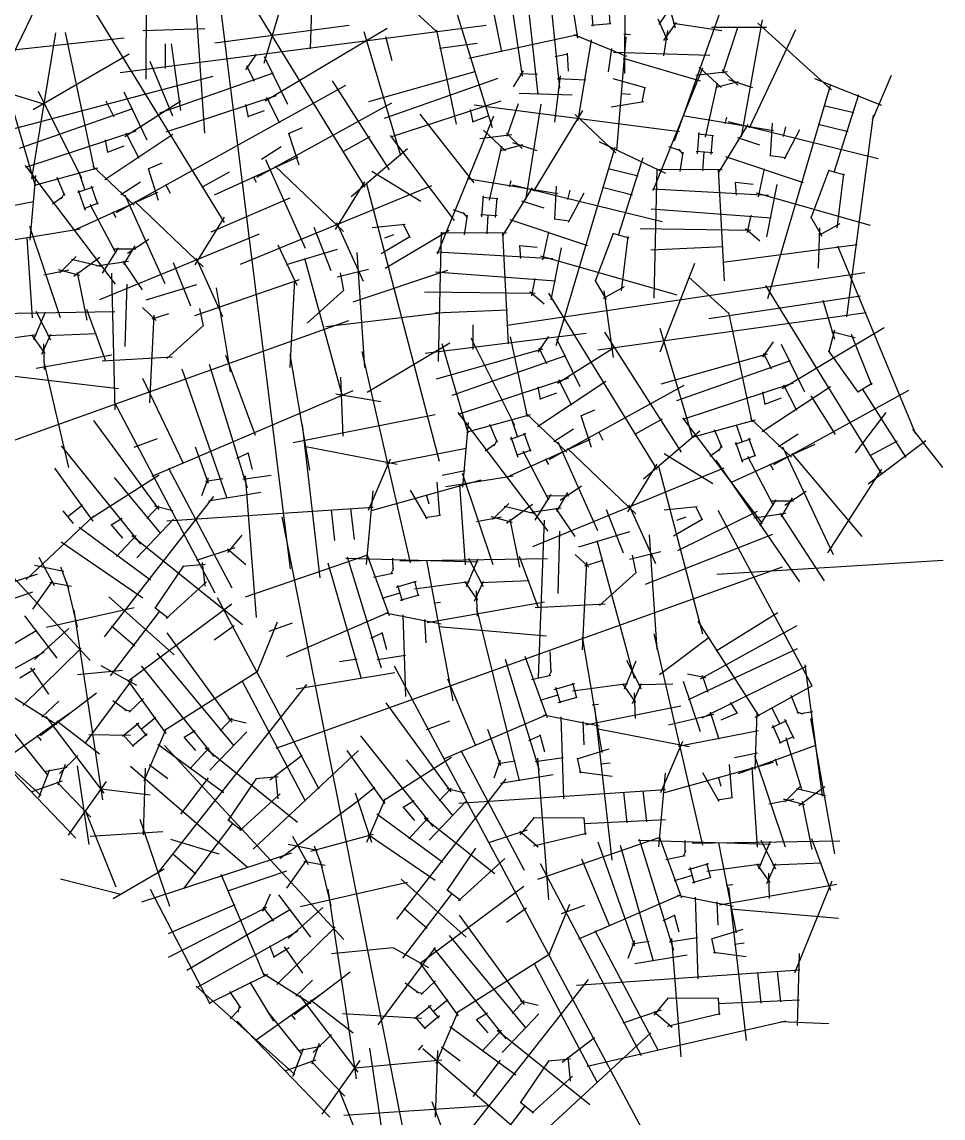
# Model space of a CAD drawing. Extents: x 521210 to 539878, y 175088 to 192554.
# Drawn here: x 527328 to 530689, y 177864 to 181866 of the extents above; entities that cross this region are included whole.
import ezdxf

# ---------------------------------------------------------------- set-up
doc = ezdxf.new("R2010")
doc.units = 0
doc.header["$MEASUREMENT"] = 0

msp = doc.modelspace()

# ---------------------------------------------------------------- linework, layer by layer
for p, q in [((528308.5, 179869.5), (527876.9, 183342)), ((527943.7, 183084.9), (526886.1, 180903.8)), ((528425.6, 182438.2), (528210.5, 181713.9)), ((527412.1, 181564.2), (525538.5, 182148.4)), ((528067.7, 181133.7), (527435.8, 182162.9)), ((527996.2, 181460), (527948.2, 182149.7)), ((527781.8, 181657.6), (527782.5, 182094)), ((529155, 181667.7), (529096.2, 182066.6)), ((529045.4, 181479.4), (528875.3, 182028.6)), ((529211.5, 181601), (529164.4, 182037.7)), ((529291.1, 181624.4), (529247, 182046.1)), ((529356.5, 181806.4), (529319.9, 182042.4)), ((529079.6, 181757.2), (529026.3, 182016.4)), ((528841.2, 181831.8), (528695, 181965.5)), ((529528.4, 181678.1), (529529, 181979)), ((529652.9, 181857), (529714, 181948.3)), ((529713.5, 181843.6), (529681.4, 181956.5)), ((528580.4, 181263), (528185, 181906.9)), ((528381.7, 181767.4), (528386.6, 181915.2)), ((529413.1, 181850.1), (529407.8, 181909.9)), ((529474.8, 181857.4), (529471.2, 181913.4)), ((529888.3, 181938.8), (529708.7, 181430.2)), ((529684, 181799.9), (529649.7, 181875.9)), ((529670.9, 181798.8), (529717.3, 181864.2)), ((529954.1, 181446.2), (530031.1, 181873.7)), ((527450.2, 181826.6), (527363.6, 181292.9)), ((527486.4, 181827), (527592.3, 181327)), ((529022.1, 181853.5), (527686.7, 181680.2)), ((527996, 181841.1), (527769.6, 181833.4)), ((528522.2, 181853.1), (528032, 181788.6)), ((528660.9, 181842.4), (528216.4, 181576.3)), ((528576.4, 181831.4), (528709.3, 181378.3)), ((528840.4, 181835.8), (528913.3, 181492.4)), ((529405.9, 181854.8), (529477, 181860.4)), ((529670.5, 181742.9), (529685.5, 181835.1)), ((529881.6, 181833.4), (529705.1, 181860.6)), ((530045.6, 181845.4), (529844.3, 181845.6)), ((529940.1, 181848.3), (529885.1, 181678.4)), ((530151, 181836.9), (529982.4, 181478.8)), ((530282.1, 181618.3), (530013.6, 181862.1)), ((527177.7, 181751.5), (527701.6, 181808.1)), ((527852.5, 181696), (527852.5, 181786.1)), ((527907.5, 181543), (527873.9, 181785.9)), ((528654.6, 181812.6), (528677.9, 181725.5)), ((528989.2, 181787.7), (528852, 181769.7)), ((528958.8, 181733.7), (529356.9, 181819.7)), ((529535.1, 181740.2), (529343.7, 181819.2)), ((529358.1, 181505.7), (529406.3, 181800.3)), ((529499.4, 181397.1), (529533.1, 181812)), ((529524.9, 181822.1), (529549.1, 181820)), ((527369.4, 181546.9), (527720.1, 181749.6)), ((528182.7, 181748.3), (528143.9, 181691.4)), ((529274, 181739.4), (529319.8, 181750.2)), ((529322.6, 181686.5), (529318.5, 181751.6)), ((529468.2, 181684.3), (529481, 181768.7)), ((529486.9, 181755.5), (529838, 181744.2)), ((527794.5, 181723.1), (527877.5, 181522.7)), ((528147.4, 181706.9), (528176.1, 181649.3)), ((528212.2, 181739.7), (528297.3, 181565.5)), ((529804.2, 181650), (529523.5, 181732.7)), ((528024.7, 181666.9), (527183.1, 181445.7)), ((528244.9, 181678.5), (527830.5, 181533)), ((528980.9, 181683.8), (528592.9, 181574)), ((529122.4, 181629.2), (529158.3, 181687.9)), ((529145.6, 181678.4), (529209.9, 181675.8)), ((529273.2, 181500.3), (529293.1, 181668.9)), ((529811.7, 181697.3), (529630.6, 181249)), ((529903.3, 181684), (529786.7, 181670.3)), ((529880.3, 181626.3), (529799.9, 181701.1)), ((529940.7, 181634.8), (529883.5, 181691)), ((530499.7, 181670), (530431, 181507.3)), ((528508.8, 181633.8), (527671.6, 181169.4)), ((528669, 181326.1), (528461.5, 181650.9)), ((529064.9, 181659.6), (528650.5, 181514.1)), ((529281.2, 181659.3), (529385.4, 181654.2)), ((529602.9, 181625.6), (529486, 181658.2)), ((529591.8, 181572.8), (529602.2, 181627.7)), ((529822.1, 181445.5), (529866.5, 181642.5)), ((529941.6, 181647.9), (529861.1, 181626.2)), ((529995.8, 181625.5), (529907.2, 181655)), ((530279.1, 181637.9), (530048.3, 180855)), ((530465.7, 181560.6), (530221.4, 181658.7)), ((527281.8, 181593.8), (527376.7, 181267.9)), ((527387.2, 181613.9), (527546, 181295.3)), ((527699.5, 181610.5), (527784.6, 181436.2)), ((528256.2, 181596.3), (527853.4, 181463.8)), ((528220.3, 181591), (528267.6, 181498.1)), ((529142.2, 181605.8), (529336, 181599.6)), ((529513.4, 181604.6), (529548.8, 181602)), ((530381, 181599.9), (530291.3, 181316.5)), ((527732.3, 181549.2), (527317.9, 181403.7)), ((527634.7, 181577.6), (527663.4, 181520.1)), ((527907.6, 181576.6), (527703.7, 181447)), ((528144.4, 181564.8), (528153.2, 181518.6)), ((528677.1, 181569.9), (528184.2, 181298.7)), ((529076.2, 181577.4), (528673.4, 181444.9)), ((528964.3, 181545.9), (528973.2, 181499.7)), ((529727.9, 181465.2), (528978.6, 181562.1)), ((529139.4, 181566.9), (529098, 181447.9)), ((529167, 181215.7), (529223.4, 181566.2)), ((529478.5, 181556.4), (529597.6, 181576.1)), ((530363.9, 181533.7), (530254, 181560.4)), ((528212.5, 181542.1), (528151.4, 181519.2)), ((528779.8, 181529), (528976.9, 181278.1)), ((529048.7, 181521.8), (528843.5, 181018.4)), ((529032.5, 181523.2), (528971.4, 181500.3)), ((529374.2, 181543.2), (529195.3, 181248.2)), ((529495, 181387.7), (529347, 181528.2)), ((530070.7, 181468.6), (529740.1, 181523.4)), ((529894.3, 181494.4), (529900.3, 181517.9)), ((530338.3, 180788.8), (530435.2, 181525.5)), ((527743.6, 181467.1), (527340.8, 181334.5)), ((528351.4, 181479.5), (528299.9, 181457.9)), ((529093.2, 181395.8), (529012.8, 181470.6)), ((529976.9, 181491.4), (529868.3, 181315)), ((530452, 181366.5), (529905.7, 181500.9)), ((530060.3, 181375.6), (530066.5, 181496.9)), ((530107.3, 181448.3), (530115.4, 181482.9)), ((530165.4, 181471.8), (530109, 181365)), ((530343.4, 181464.6), (530234.1, 181492)), ((527879.3, 181454.6), (527630.3, 181289.9)), ((527631.7, 181435.5), (527640.5, 181389.4)), ((527707.6, 181461.8), (527755, 181368.8)), ((528301.2, 181459.7), (528338.5, 181344.1)), ((528597.6, 181447.1), (528499.1, 181392.2)), ((528907.2, 181141.4), (528673.3, 181451.9)), ((529116.2, 181453.5), (528999.5, 181439.7)), ((529153.5, 181404.2), (529096.4, 181460.4)), ((529208.6, 181394.9), (529120.1, 181424.4)), ((529677.6, 181312.2), (529434.3, 181428.2)), ((529793.5, 181384.9), (529799, 181462.2)), ((529851.6, 181450.6), (529795.7, 181455.9)), ((529843.1, 181382.1), (529849, 181453.2)), ((530021.4, 181416.4), (529940, 181442.5)), ((527699.9, 181412.8), (527638.7, 181390)), ((528274.1, 181410.2), (528202.3, 181364)), ((528735, 181403), (528530.1, 181227.9)), ((528535.7, 181412.6), (528535.8, 181412.6)), ((529034.9, 181214.9), (529079.4, 181412)), ((529154.5, 181417.3), (529074, 181395.6)), ((529491.9, 181407.3), (529276.8, 180683)), ((529732, 181395.4), (529689.3, 181410.7)), ((529741.4, 181383.1), (529725.3, 181401)), ((529730.5, 181319.9), (529740.6, 181391)), ((529848.9, 181388.5), (529789, 181392.7)), ((529812.6, 181322.9), (529817.3, 181391.6)), ((527838.7, 181350.2), (527787.2, 181328.7)), ((528335.3, 181372.5), (528030.1, 181234.1)), ((528216.9, 181364), (528362.1, 181040)), ((529593.9, 181369.4), (529504.2, 181086)), ((530180.2, 181279.2), (529897, 181373.8)), ((530114, 181369.5), (530058.6, 181377)), ((527669.2, 180908.4), (527340.7, 181341.5)), ((527358.5, 181069.3), (527379.3, 181305.5)), ((527604.3, 181332.8), (527374, 181269.5)), ((527535.6, 181317.2), (527557.9, 181252.1)), ((527737.9, 181197), (527587.4, 181339.3)), ((527788.5, 181330.4), (527825.9, 181214.9)), ((528084.9, 181317.8), (527986.5, 181263)), ((528501.8, 181101.3), (528252.6, 181339.9)), ((528783.5, 181210.1), (528605.4, 181319.9)), ((529576.8, 181303.1), (529466.8, 181329.8)), ((529635.3, 180857.3), (529646.3, 181329.4)), ((529883, 181325.6), (529644.2, 181327.1)), ((529891.4, 180921.4), (529869.9, 181328.1)), ((530016.2, 181227.8), (530037.9, 181329.9)), ((530272.6, 181324.6), (530207.1, 181149.9)), ((530330.6, 181306.8), (530271.9, 181324.2)), ((530302.7, 181113.6), (530327, 181311)), ((527455.5, 181298.9), (527483.7, 181232.8)), ((527580.4, 181267.9), (527604.5, 181200.8)), ((527761.4, 181280.9), (527689.6, 181234.7)), ((527852.7, 181272.4), (527869.5, 181241.1)), ((528023.1, 181283.4), (528023.1, 181283.4)), ((528823.3, 181268.2), (528124.6, 180980.6)), ((528171.6, 181302), (528183.5, 181280.8)), ((528578.2, 181282.7), (528471.6, 181108.8)), ((528585, 181274.8), (528850.6, 180262.1)), ((529283.6, 181238.1), (528953, 181292.8)), ((529107.2, 181263.8), (529113.2, 181287.3)), ((529664.9, 181135.9), (529118.5, 181270.3)), ((529273.2, 181145.1), (529279.3, 181266.4)), ((529996, 181273.1), (529931.1, 181279.3)), ((529936.1, 181233.5), (529932.6, 181280.4)), ((530046.9, 181082.1), (530084, 181272.4)), ((527476.5, 181226.3), (527439.2, 181200.5)), ((527482.4, 181240.6), (527471.5, 181219.2)), ((527822.6, 181243.3), (527517.5, 181104.8)), ((527587.7, 181263.3), (527530.9, 181243.7)), ((527533.2, 181252.4), (527558.5, 181179.1)), ((527704.2, 181234.7), (527849.5, 180910.8)), ((529006.4, 181154.3), (529011.9, 181231.6)), ((529064.5, 181220), (529008.6, 181225.4)), ((529189.8, 181260.8), (529081.2, 181084.4)), ((529320.1, 181217.8), (529328.3, 181252.3)), ((529378.3, 181241.2), (529321.8, 181134.4)), ((529556.3, 181234), (529446.9, 181261.5)), ((529487.6, 181251.2), (529487.6, 181251.3)), ((530052.3, 181232), (529628.9, 181255.7)), ((530425, 181122.4), (530008.6, 181241.1)), ((527077.1, 181153.9), (527370.2, 181211)), ((527606.3, 181204), (527553.7, 181184.3)), ((527576.5, 181201.3), (527670.4, 181022.4)), ((527989.1, 180972), (527739.9, 181210.6)), ((528305.3, 181222.5), (528017.4, 181098.7)), ((529056, 181151.6), (529061.9, 181222.7)), ((529234.2, 181185.9), (529152.9, 181211.9)), ((527658.9, 181172.8), (527670.8, 181151.6)), ((528065.6, 181153.5), (527959, 180979.5)), ((528944.8, 181164.9), (528902.2, 181180.2)), ((528954.3, 181152.5), (528938.2, 181170.4)), ((528943.4, 181089.3), (528953.5, 181160.5)), ((529061.8, 181157.9), (529001.9, 181162.2)), ((529025.5, 181092.4), (529030.1, 181161)), ((529326.8, 181138.9), (529271.5, 181146.4)), ((530062.6, 181149.7), (529624.7, 181183)), ((529975.8, 181097), (529988.6, 181160.1)), ((530248.3, 181083.3), (530207.1, 181154.2)), ((527296.4, 181071), (527541.3, 181111)), ((527356.1, 181119.9), (527467.5, 180786.7)), ((528393.1, 181116.6), (528456, 180958.8)), ((528476.5, 181133.4), (528573.1, 180919.4)), ((528606, 181115.5), (528726.2, 181127.3)), ((528887.8, 181104.1), (528654.2, 180965.6)), ((528719.6, 181129), (528743.9, 181078.7)), ((529393, 181048.6), (529109.8, 181143.3)), ((529987.8, 181104.6), (529584.6, 181110.2)), ((530020.6, 181066.2), (529968.4, 181111.1)), ((530235.1, 180967.1), (530240.1, 181114.9)), ((530313.2, 181129.5), (530236.7, 181086.4)), ((527367.4, 180785.7), (527347.5, 181077.6)), ((528194.5, 181091.1), (527611.9, 180851.3)), ((527790.8, 181072.3), (527712.9, 181020.9)), ((528744.1, 181080.9), (528639.5, 181019.1)), ((528652.2, 181078), (528685.7, 181089.7)), ((528848.2, 180626.8), (528859.2, 181098.8)), ((529095.9, 181095), (528857.1, 181096.6)), ((529104.3, 180690.8), (529082.8, 181097.6)), ((529229.1, 180997.2), (529250.7, 181099.3)), ((529485.5, 181094.1), (529420, 180919.3)), ((529543.5, 181076.3), (529484.8, 181093.7)), ((529515.6, 180884.9), (529540, 181082.3)), ((527679.6, 181041.7), (527621.3, 180948.6)), ((527744.3, 181036.7), (527661, 181036.9)), ((527740, 181049.1), (527699.3, 180980)), ((528261.5, 181051.7), (528330.8, 180905.6)), ((528293.9, 180980.7), (528479.5, 181037)), ((528550.1, 181024.4), (528578.6, 180605)), ((529265.2, 181001.5), (528841.8, 181025.2)), ((529208.9, 181042.5), (529143.9, 181048.8)), ((529148.9, 181002.9), (529145.5, 181049.8)), ((529259.7, 180851.5), (529296.8, 181041.9)), ((529887.5, 181044.4), (529623.1, 181033.1)), ((530375.7, 181052.8), (529885.5, 180988.3)), ((530304.1, 181048.8), (530588.4, 180362.2)), ((527466.2, 180950.5), (527525.6, 181009.1)), ((527509, 180999.5), (527615.8, 180973.9)), ((527517.4, 180937.9), (527612.1, 181007.3)), ((527716.7, 180991.9), (527600.5, 180975)), ((527768.5, 180888.4), (527697.6, 180992.5)), ((527880.4, 180987.3), (527943.3, 180829.6)), ((527963.8, 181004.1), (528060.5, 180790.1)), ((528359.7, 181003.3), (528496.3, 180501.1)), ((529719.7, 180868.5), (529221.5, 181010.5)), ((529656.6, 180661.2), (529783.4, 180984.8)), ((527408.1, 180943.3), (527499.7, 180961.3)), ((527460.6, 180962.4), (527538.1, 180941.6)), ((527566.2, 180776.8), (527530.5, 180951.8)), ((527655, 180948.5), (527667.4, 180450.3)), ((528478.9, 180934.9), (528592.7, 180963.1)), ((528489.1, 180949.6), (528501.9, 180885.6)), ((528536.8, 180844.5), (528882.6, 180959.2)), ((529275.5, 180919.2), (528837.6, 180952.4)), ((530403.7, 180950.4), (529098.3, 180757.7)), ((527711, 180908.6), (527704.3, 180681.4)), ((527781.3, 180851.4), (527966.9, 180907.7)), ((528340.4, 180924.8), (527957.9, 180793.4)), ((528322.3, 180924.3), (528306.1, 180605)), ((529188.7, 180866.5), (529201.5, 180929.5)), ((529461.1, 180852.7), (529420, 180923.6)), ((529907.6, 180801), (529761.3, 180934.6)), ((527614.6, 180887.3), (527614.6, 180887.3)), ((528037.5, 180895.1), (528088, 180589.1)), ((528369.1, 180766.1), (528502.8, 180887.2)), ((529200.7, 180874), (528797.5, 180879.6)), ((529233.5, 180835.7), (529181.3, 180880.5)), ((529646.7, 180232.2), (529251.4, 180876)), ((529526.1, 180898.9), (529449.5, 180855.9)), ((529486.5, 180641.4), (529453, 180884.3)), ((530387.6, 180865.1), (529834.3, 180782)), ((530466.7, 180213.2), (530042.9, 180903.4)), ((527768.2, 180823.7), (527818.1, 180776.4)), ((530250.6, 180849.8), (530293.6, 180708.3)), ((527667.4, 180807.1), (527128.1, 180798.9)), ((527371.6, 180706.1), (527413.8, 180807.5)), ((527433.7, 180704.6), (527380.3, 180809.2)), ((527634.5, 180627.2), (527564.7, 180816)), ((527809.7, 180795), (527793.4, 180475.7)), ((527803.4, 180782.3), (527864.8, 180801.4)), ((527976.4, 180820.3), (527989.3, 180756.3)), ((528437.4, 180754.5), (528875.3, 180806)), ((529100.3, 180813.9), (528836, 180802.6)), ((530408.5, 180803.4), (529429.6, 180667.2)), ((529906.7, 180805), (529991.3, 180406.5)), ((526325.5, 179990.7), (528521.1, 180775.9)), ((527856.4, 180636.8), (527990.2, 180758)), ((528975, 180670.4), (528975, 180760.5)), ((529656.1, 180747.8), (529775.6, 180347.4)), ((530474.2, 180748.9), (530102.7, 180526.5)), ((527181.8, 180697.9), (527382, 180724.7)), ((527413.1, 180656.1), (527364.8, 180724)), ((527400.5, 180652.5), (527433.3, 180725.6)), ((527600.5, 180727.1), (527422.1, 180719.7)), ((529387, 180728.3), (528799.8, 180655.4)), ((528966.2, 180712.3), (529125.1, 180393.7)), ((529109.7, 180716.2), (529171.3, 180425.4)), ((529249.1, 180717.4), (529210.3, 180660.5)), ((529278.5, 180708.9), (529363.6, 180534.6)), ((529735.4, 180295.2), (529455.2, 180733.9)), ((530293.3, 180741), (530272, 180661.8)), ((530368.1, 180713.2), (530282.9, 180734.9)), ((530353.8, 180725.8), (530428.4, 180541.4)), ((527410.9, 180597.6), (527407.8, 180690.9)), ((528587.8, 180513.9), (528889.9, 180694.8)), ((529227.3, 180671.9), (528839.3, 180562.1)), ((528860.8, 180692.2), (528955.7, 180366.3)), ((529213.8, 180676), (529242.5, 180618.5)), ((529486.7, 180675), (529282.8, 180545.4)), ((530069, 180698.5), (530030.2, 180641.6)), ((530098.5, 180690), (530183.6, 180515.7)), ((530379.4, 180514.1), (530270.8, 180666)), ((527379.8, 180601.4), (527656, 180650.6)), ((527499.6, 180238.8), (527408.9, 180625.7)), ((527621.5, 180629.3), (527877.4, 180642.9)), ((528180, 180355.6), (528072, 180647.9)), ((528379.3, 180229.3), (528307.1, 180651.4)), ((528746.6, 179891.5), (528569.3, 180662.5)), ((529311.3, 180647.6), (528896.9, 180502.1)), ((530047.3, 180652.9), (529659.3, 180543.2)), ((530131.3, 180628.7), (529716.9, 180483.2)), ((530033.7, 180657.1), (530062.4, 180599.6)), ((527680.3, 180527), (527085.9, 180596.2)), ((528077.5, 180126.1), (527913.2, 180598.8)), ((528151, 180164.4), (528012.2, 180615.1)), ((527576.9, 179534.6), (526615.3, 180575.7)), ((527917.8, 180253.8), (527769.7, 180564.6)), ((528500.4, 180354), (528492.1, 180568.6)), ((529322.6, 180565.5), (528919.8, 180432.9)), ((529458.3, 180553), (529209.3, 180388.3)), ((529286.6, 180560.2), (529334, 180467.2)), ((530142.6, 180546.6), (529739.7, 180414)), ((530430.7, 180546.4), (530378.6, 180514.3)), ((527803.8, 180207.4), (528536.5, 180520.4)), ((528637.5, 180478.7), (528473.9, 180507.4)), ((529210.7, 180533.9), (529219.5, 180487.8)), ((529278.9, 180511.3), (529217.7, 180488.4)), ((529743.5, 180539), (529250.6, 180267.8)), ((530278.3, 180534.1), (530029.2, 180369.4)), ((530030.7, 180515), (530039.5, 180468.9)), ((530563.4, 180520.1), (530070.5, 180248.9)), ((530106.6, 180541.3), (530154, 180448.3)), ((530555.3, 180276.3), (530395.3, 180526.8)), ((528032.8, 179780.3), (527664.9, 180480.6)), ((530098.9, 180492.3), (530037.7, 180469.5)), ((530296.9, 180360.1), (530207.6, 180500.4)), ((528317.8, 180330.8), (528836.3, 180433.2)), ((529248.2, 180006.8), (528919.7, 180439.9)), ((529183.3, 180431.2), (528953, 180368)), ((529316.9, 180295.4), (529166.4, 180437.7)), ((529417.8, 180448.6), (529366.3, 180427.1)), ((529367.5, 180428.8), (529404.9, 180313.3)), ((530370.3, 180292.9), (530482, 180439.8)), ((527828.8, 180085.4), (527591.1, 180411.1)), ((528415.9, 179836.3), (528352.2, 180395.2)), ((528937.5, 180167.8), (528958.3, 180403.9)), ((529034.5, 180397.3), (529062.7, 180331.2)), ((529114.6, 180415.6), (529136.9, 180350.5)), ((529664, 180416.2), (529565.5, 180361.4)), ((530030.6, 180034.8), (529739.7, 180421)), ((530003.3, 180412.3), (529773, 180349)), ((529934.6, 180396.7), (529956.9, 180331.6)), ((530136.9, 180276.5), (529986.4, 180418.8)), ((527738.3, 180314.1), (527822.8, 180345.4)), ((529166.7, 180361.7), (529109.9, 180342.1)), ((529112.2, 180350.8), (529137.5, 180277.5)), ((529159.4, 180366.3), (529183.5, 180299.2)), ((529340.4, 180379.3), (529268.7, 180333.1)), ((529431.7, 180370.8), (529448.5, 180339.5)), ((529801.4, 180372.1), (529596.4, 180197.1)), ((529602.1, 180381.8), (529602.1, 180381.8)), ((529854.5, 180378.4), (529882.7, 180312.3)), ((529979.4, 180347.4), (530003.5, 180280.3)), ((530160.4, 180360.4), (530088.6, 180314.2)), ((530688.1, 180239.3), (530579.7, 180378.7)), ((527762.1, 179959.1), (527472.5, 180318)), ((528009.1, 180180.6), (527962.1, 180313.1)), ((528696.9, 180250.3), (528358.1, 180315.6)), ((528656.1, 180252.4), (528949.2, 180309.4)), ((529055.5, 180324.7), (529018.2, 180298.9)), ((529061.4, 180339.1), (529050.5, 180317.6)), ((529401.6, 180341.7), (529096.5, 180203.2)), ((529283.2, 180333.1), (529428.5, 180009.2)), ((529568.2, 180070.4), (529319, 180309)), ((529875.5, 180305.8), (529838.2, 180280)), ((529881.4, 180320.2), (529870.5, 180298.7)), ((530221.6, 180322.8), (529916.5, 180184.3)), ((529986.7, 180342.8), (529929.8, 180323.2)), ((529932.2, 180331.9), (529957.5, 180258.6)), ((530103.2, 180314.2), (530288.3, 179921.3)), ((530627, 180336.2), (530416.4, 180178.2)), ((530521.6, 180335.9), (530422.4, 180281.6)), ((528112, 180273.9), (528154.8, 180293.4)), ((528170, 180231.4), (528153.3, 180294.5)), ((528593.1, 180083), (528673.3, 180270.6)), ((529185.3, 180302.4), (529132.7, 180282.7)), ((529155.5, 180299.7), (529249.4, 180120.9)), ((529237.9, 180271.2), (529249.8, 180250)), ((529849.9, 180179.3), (529671.8, 180289.1)), ((530167.2, 179821.4), (529862, 180266.2)), ((530005.3, 180283.5), (529952.7, 180263.8)), ((529975.4, 180280.8), (530069.4, 180102)), ((530394.5, 179987.9), (530138.9, 180290.1)), ((527587.9, 180043.1), (527448.5, 180237.1)), ((528095.3, 179798.9), (527864.5, 180236.2)), ((528861.9, 180211.1), (528945.5, 180228.5)), ((529889.6, 180237.3), (529190.9, 179949.7)), ((529644.6, 180251.9), (529538, 180077.9)), ((529651.3, 180243.9), (529811.9, 179631.8)), ((530057.9, 180252.3), (530069.8, 180231.1)), ((530464.5, 180233), (530268.3, 179927.9)), ((527829.6, 180211.1), (527578.2, 180052.3)), ((527835.2, 179998.2), (527665.8, 180202.5)), ((527984.5, 180136.5), (528008.5, 180201)), ((527997.9, 180189.2), (528061.4, 180199.1)), ((528134.5, 180196.7), (528237.8, 180211.9)), ((528184.2, 179691.9), (528144.3, 180208.5)), ((528603.4, 180082.1), (529004.2, 180194.6)), ((528853.6, 180064.4), (528843.6, 180185.4)), ((528875.4, 180169.4), (529120.3, 180209.4)), ((528935.1, 180218.3), (529046.5, 179885.2)), ((528008.5, 180117.4), (528199.9, 180148.7)), ((528585.6, 179885.5), (528609.9, 180154)), ((528745.5, 180157.1), (528805.4, 180052.2)), ((528946.4, 179884.1), (528926.5, 180176)), ((529319, 180147.5), (529278.4, 180078.5)), ((529369.9, 180170.8), (529291.9, 180119.4)), ((530189.8, 180151.8), (530111.9, 180100.5)), ((527629.3, 179620.5), (528028.6, 180133.7)), ((528802.8, 180141.1), (528812.7, 180107)), ((529045.3, 180048.9), (529104.6, 180107.5)), ((529096.4, 180036.4), (529191.2, 180105.7)), ((529258.6, 180140.1), (529200.3, 180047)), ((529323.4, 180135.1), (529240, 180135.3)), ((530078.6, 180121.2), (530020.2, 180028.1)), ((530143.3, 180116.2), (530060, 180116.4)), ((530139, 180128.6), (530098.3, 180059.5)), ((527516.9, 180034.5), (527478.7, 180081)), ((527549.3, 180102.1), (527496, 180058.6)), ((527828, 180099.6), (527784, 180052.7)), ((527879.1, 180080.8), (527812.3, 180097.5)), ((528610.4, 180092.7), (527856.5, 180042.9)), ((528470.2, 179972.2), (528458, 180084.2)), ((528542.1, 179976.9), (528529, 180089.3)), ((528800.2, 180056.5), (528855.3, 180065.8)), ((529088, 180097.9), (529194.8, 180072.4)), ((529295.7, 180090.3), (529179.5, 180073.4)), ((529347.5, 179986.8), (529276.7, 180091)), ((529459.5, 180085.7), (529522.3, 179928)), ((529542.9, 180102.5), (529639.5, 179888.6)), ((529672.3, 180084.7), (529792.5, 180096.5)), ((530011.2, 180078.6), (529720.5, 179934.8)), ((529786, 180098.2), (529810.2, 180047.9)), ((529868, 180083.1), (530211.8, 179440.7)), ((530115.7, 180071.4), (529999.5, 180054.5)), ((530256.7, 179825.3), (530096.6, 180072.1)), ((527343.1, 179830.5), (527591, 180062.9)), ((527696.1, 179981.3), (527653.4, 180030.7)), ((527693.7, 180053.1), (527653.5, 180028.8)), ((527881.3, 180050.3), (527747.5, 179909.9)), ((528841, 177209.4), (528278.4, 180058.9)), ((528462.5, 180042.5), (528462.5, 180042.5)), ((528987.1, 180041.7), (529078.7, 180059.7)), ((529039.7, 180060.8), (529117.1, 180040.1)), ((529145.2, 179875.2), (529109.5, 180050.2)), ((529234, 180046.9), (529211.9, 179472.4)), ((529810.5, 180050), (529705.9, 179988.3)), ((529718.5, 180047.2), (529752.1, 180058.8)), ((527797.5, 179827.5), (527537.3, 180019.8)), ((527744.7, 179991), (527673.9, 179914.3)), ((528133.4, 179665.1), (527729.5, 179989.5)), ((528079.6, 179928.9), (528131.8, 179992.1)), ((529290, 180007), (529283.4, 179779.8)), ((529360.3, 179949.9), (529545.9, 180006.1)), ((529603.2, 179813.7), (530068.2, 179996.3)), ((529616.5, 179993.6), (529645, 179574.2)), ((527769.5, 179761.6), (527471, 179966.4)), ((527966.1, 179900.9), (528106.4, 179947.6)), ((529426, 179972.4), (529562.6, 179470.2)), ((527447.4, 179807.2), (527391.1, 179910.3)), ((528145.5, 179884), (528078.5, 179940.9)), ((528144.4, 179767.2), (528590.9, 179920.8)), ((528993.4, 179893.6), (528510.1, 179907.6)), ((528640.6, 179506.3), (528515.8, 179911.6)), ((528669.6, 179697.6), (528588, 179922)), ((528682.6, 179863.5), (528682.1, 179908.8)), ((529246.4, 179905.5), (528707.1, 179897.3)), ((528950.6, 179804.5), (528992.8, 179905.9)), ((529012.7, 179803), (528959.3, 179907.6)), ((529213.5, 179725.6), (529143.7, 179914.4)), ((529347.2, 179922.1), (529397.1, 179874.8)), ((529545.3, 179904.1), (529659, 179932.2)), ((529555.5, 179918.7), (529568.3, 179854.7)), ((527481.2, 179859.3), (527373.6, 179881.6)), ((527499, 179796.8), (527470.2, 179875)), ((527814, 179725.8), (527918.6, 179880.3)), ((527996.8, 179885.2), (527915.1, 179877.8)), ((527996.7, 179805.5), (527987.5, 179892.9)), ((528256.3, 179214.9), (530103.7, 179877.1)), ((528567, 179468), (528446.1, 179890.2)), ((528674.3, 179850.3), (528685.5, 179871.6)), ((528902.4, 179387.5), (528805.4, 179900.3)), ((529388.7, 179893.4), (529372.5, 179574.1)), ((529382.4, 179880.7), (529443.8, 179899.8)), ((529864.1, 179850.1), (530689.4, 179901.2)), ((527385.2, 179849.9), (527098.8, 179756.2)), ((527368.3, 179722.6), (527441.4, 179825.2)), ((528611.3, 179838.6), (528681.5, 179853.8)), ((528694.1, 179802.1), (528768.5, 179823.8)), ((528760.8, 179796.3), (528961, 179823.1)), ((528775.8, 179770.4), (528761.5, 179824.7)), ((528979.5, 179750.9), (529012.3, 179824)), ((529179.5, 179825.5), (529001.2, 179818.2)), ((529435.4, 179735.2), (529569.2, 179856.4)), ((527367.3, 179783.6), (527151.9, 179710.9)), ((527509.1, 179805.1), (527430.2, 179819.3)), ((527530.6, 179657.8), (527492.1, 179820.1)), ((528002.1, 179822.2), (527855.1, 179688.2)), ((528716.7, 179751.3), (528699.8, 179809)), ((528992.1, 179754.5), (528943.8, 179822.5)), ((528990, 179696), (528986.8, 179789.3)), ((527883.5, 179555.2), (527645.8, 179767.6)), ((528412.9, 179064.5), (528042.4, 179763.4)), ((528642.6, 179762.7), (528708.6, 179782.1)), ((528708.7, 179754.6), (528777.4, 179773.8)), ((528807.4, 179672.8), (529235, 179749)), ((528831.7, 179745.5), (528855.9, 179748.1)), ((527737.6, 179726.8), (527417.4, 179654.5)), ((527518, 179718.9), (527622.2, 179026.3)), ((527652, 179478.2), (527831.4, 179715.2)), ((528093.7, 179740.5), (527715, 179458.5)), ((527862, 179688.8), (527813.8, 179726.6)), ((528293.4, 179549.3), (528667.4, 179710.7)), ((528857.6, 179667.1), (528654.5, 179707.6)), ((529143.8, 179095.2), (528987.9, 179724.1)), ((529200.5, 179727.7), (529456.4, 179741.3)), ((529861.6, 179570), (530086.1, 179710)), ((527338.1, 179697.8), (527455.3, 179543.3)), ((528186.1, 179492.3), (528260.7, 179675.9)), ((528230.9, 179641.3), (528315.4, 179672.6)), ((528729.3, 179402.8), (528719.6, 179701.2)), ((528802.8, 179599.4), (528799, 179684.7)), ((529794.8, 179677.8), (530016.6, 179331.7)), ((527382.1, 179644), (527003.6, 179421.2)), ((527499.9, 179652), (527373.9, 179538.2)), ((527740.7, 179587.2), (527655.1, 179660.5)), ((527686.9, 179633.2), (527686.9, 179633.2)), ((528095.8, 179309.9), (527858.1, 179635.6)), ((528103.2, 179660.7), (528029.7, 179608.5)), ((528601.6, 179615.8), (528644.4, 179635.3)), ((528659.6, 179573.3), (528642.8, 179636.4)), ((529242.1, 179623.8), (528847.7, 179657.5)), ((529813, 178860.6), (529635.6, 179631.6)), ((529803.9, 179468.2), (530157.6, 179661.9)), ((529445.6, 179198.4), (529373.5, 179620.6)), ((529654.2, 179483), (529835.7, 179619.8)), ((527409.1, 179565.6), (527039.5, 179357.7)), ((527544.6, 179579.6), (527332.1, 179369.9)), ((528102.3, 179222.7), (527821.9, 179560.8)), ((528624.1, 179538.7), (528727.3, 179553.8)), ((529246.3, 179324.8), (529164.8, 179549.2)), ((529259.4, 179490.7), (529255.9, 179568)), ((529761, 179392.1), (530158.5, 179578.8)), ((527376.7, 179504), (527321.1, 179469.7)), ((527359.4, 179508.4), (527425.3, 179411.5)), ((527747.1, 179443), (527616.8, 179515.7)), ((528029.2, 179183.6), (527765, 179515.3)), ((528487.4, 179531.2), (528551, 179541)), ((529774.3, 177482.1), (528687.3, 179514.1)), ((529217.4, 179133.5), (529092.6, 179538.8)), ((529527.4, 179431.7), (529569.6, 179533.1)), ((529589.5, 179430.2), (529536.1, 179534.8)), ((529810.5, 179325.5), (530190.7, 179513.4)), ((530249.1, 179039), (530185.9, 179518.4)), ((527694.8, 179497.8), (527531.3, 179482.4)), ((527561.7, 179235.7), (527731.4, 179465.5)), ((528189.6, 179494.5), (527845.3, 179276.8)), ((528329.4, 179431.7), (528689.5, 179490.7)), ((528984.2, 179222.9), (528881.8, 179466.9)), ((529188, 179465.8), (529258.2, 179481)), ((529251, 179477.5), (529262.3, 179498.8)), ((529756.5, 179485.5), (529824, 179472.1)), ((529810.6, 179480.7), (529830.5, 179419.5)), ((527854.9, 179267.6), (527715.6, 179461.6)), ((527829.1, 178763.9), (528367.7, 179447.4)), ((528362.3, 179023.4), (528131.5, 179460.7)), ((529270.9, 179429.3), (529345.3, 179451)), ((529293.5, 179378.5), (529276.6, 179436.2)), ((529337.6, 179423.5), (529537.8, 179450.3)), ((529352.6, 179397.6), (529338.2, 179451.9)), ((529568.9, 179381.7), (529520.6, 179449.7)), ((529556.3, 179378.1), (529589.1, 179451.2)), ((529703.9, 179447.8), (529577.9, 179445.4)), ((529741.4, 179458.7), (529802.8, 179274.8)), ((530003.9, 179327.4), (530212.5, 179443.7)), ((527455.7, 179299.5), (527280.5, 179410.1)), ((527600.1, 179415.8), (527395.9, 179259.7)), ((527462.6, 179386.5), (527401.1, 179327.2)), ((527710.6, 179350.5), (527660.3, 179387.4)), ((527771.4, 179395.3), (527719.2, 179345.9)), ((529219.4, 179389.9), (529285.4, 179409.3)), ((529285.5, 179381.8), (529354.2, 179401)), ((529566.7, 179323.2), (529563.6, 179416.5)), ((530133.8, 179407.5), (530160.1, 179340.6)), ((527398.1, 179041.9), (527038, 179364.5)), ((527726.1, 179349.9), (527702.2, 179352.7)), ((528895.1, 179054.6), (528657.4, 179380.3)), ((529384.1, 179300), (529732.5, 179368.8)), ((529408.5, 179372.8), (529432.7, 179375.3)), ((529482.3, 178805.4), (529418.6, 179364.4)), ((529839.8, 179347), (529871.2, 179247.5)), ((529879.7, 179317.5), (529939.3, 179344.1)), ((529912.4, 179381.5), (529938.5, 179342.4)), ((530003.9, 179136.9), (530011.5, 179343.9)), ((530063.9, 179364.4), (530093.7, 179302.4)), ((530155.5, 179347.2), (530178.3, 179339.5)), ((530169.8, 179341), (530214.5, 179348.7)), ((527502.4, 179340.9), (527257.3, 179166.5)), ((527415.3, 179330.1), (527627.5, 179050.1)), ((527611.2, 179193.1), (527455.1, 179313.3)), ((527754.8, 179306.3), (527694.9, 179257.2)), ((527783.9, 179259), (527745.8, 179305.5)), ((527816.4, 179326.6), (527763, 179283.1)), ((528095, 179324.1), (528051, 179277.2)), ((528146.1, 179305.3), (528079.3, 179322)), ((528804.6, 179283.2), (528889.1, 179314.5)), ((528870.2, 179176.5), (529244.2, 179337.9)), ((529434.4, 179294.3), (529231.3, 179334.8)), ((529306, 179030), (529296.4, 179328.4)), ((529379.5, 179226.6), (529375.7, 179311.9)), ((529687.9, 179299.3), (529853, 179339.2)), ((530064.5, 179289.5), (530118.8, 179315.3)), ((530111, 179319.9), (530144.3, 179249.9)), ((530294.6, 178828.2), (530207.1, 179322.3)), ((527296.5, 179272.5), (527423.2, 179115.3)), ((527571.9, 179264.6), (527723.9, 179262.5)), ((527734.8, 179221), (527698.1, 179263.5)), ((527785.7, 179267.4), (527731.1, 179221.6)), ((527773.9, 179095.1), (527855.1, 179285.7)), ((527960.7, 179277.6), (527920.5, 179253.2)), ((528148.3, 179274.7), (528014.5, 179134.4)), ((529075.5, 179149.7), (529028.5, 179282.2)), ((529236.3, 179200.5), (529219.6, 179263.6)), ((529763.3, 179219.4), (529424.5, 179284.8)), ((529722.4, 179221.5), (530015.5, 179278.6)), ((530066.5, 179297.9), (530096.4, 179233.1)), ((527525, 178885.6), (527188, 179236.3)), ((527382.9, 179260.5), (527398.6, 179242)), ((528064.6, 179052), (527823.6, 179228.3)), ((528503, 178515.9), (527848.8, 179224.3)), ((527963.1, 179205.8), (527920.5, 179255.1)), ((528828.5, 178928.2), (528564.3, 179260)), ((529178.4, 179243), (529221.2, 179262.5)), ((529659.4, 179052.2), (529739.7, 179239.7)), ((529943.3, 179121.7), (530225.7, 179225.6)), ((530092.8, 179234.1), (530144.1, 179257)), ((530116, 179253.1), (530174.3, 179059.7)), ((527531.7, 179187.5), (527465.2, 179122)), ((528011.7, 179215.5), (527941, 179138.8)), ((528334.1, 178942.9), (527996.5, 179214)), ((528556.2, 179206.6), (528172.1, 178845.8)), ((528351, 179187.6), (528233.3, 179098.1)), ((528654.2, 179012.2), (528514.9, 179206.2)), ((529161.6, 178768), (528930.9, 179205.3)), ((529354.8, 179175.9), (529470.7, 179212.2)), ((529928.2, 179180.3), (530011.8, 179197.6)), ((530001.5, 179187.4), (530112.8, 178854.3)), ((527493, 179143.5), (527411.2, 179127.6)), ((527486.4, 179154.9), (527459.8, 179079.2)), ((527573.8, 178862.9), (527531.6, 179149.9)), ((528150.5, 178779.7), (527725, 179147.8)), ((527860.8, 179102.2), (527792.5, 179153.5)), ((528895.9, 179180.2), (528644.6, 179021.4)), ((528901.6, 178967.4), (528732.1, 179171.7)), ((529050.9, 179105.7), (529074.8, 179170.2)), ((529064.2, 179158.4), (529127.8, 179168.2)), ((529200.9, 179165.9), (529304.1, 179181)), ((529250.6, 178661.1), (529210.7, 179177.6)), ((529367.7, 179123.4), (529355.5, 179177.9)), ((529439.3, 179157.1), (529474.5, 179161.4)), ((529669.8, 179051.2), (530070.5, 179163.7)), ((529920, 179033.5), (529909.9, 179154.6)), ((530012.8, 178853.3), (529992.8, 179145.2)), ((530077.2, 179175), (530083.5, 179151.6)), ((527428.5, 179135.9), (527389.3, 179033.3)), ((527771.4, 178897.7), (527779.5, 179141.3)), ((527907.9, 178974.1), (528008.5, 179106.6)), ((528081, 178950.3), (528185.7, 179104.8)), ((528263.8, 179109.7), (528182.2, 179102.3)), ((528263.7, 179030), (528254.5, 179117.4)), ((528695.7, 178589.7), (529095, 179102.9)), ((529074.9, 179086.5), (529266.2, 179117.9)), ((529481.5, 179110.7), (529361.7, 179126.6)), ((529652, 178854.7), (529676.3, 179123.1)), ((529811.8, 179126.2), (529871.7, 179021.3)), ((529869.2, 179110.2), (529879.1, 179076.1)), ((527474.5, 179094.2), (527363.8, 179055.1)), ((527580, 178963), (527455.7, 179091.2)), ((527497.9, 178896.5), (527636.7, 179093.1)), ((527796.6, 179043.1), (527616.5, 179064.6)), ((528615.7, 179071.3), (528562.3, 179027.7)), ((528894.3, 179068.7), (528850.3, 179021.8)), ((528945.4, 179050), (528878.6, 179066.6)), ((530111.6, 179018.1), (530171, 179076.6)), ((530154.3, 179067), (530261.2, 179041.5)), ((530162.8, 179005.5), (530257.5, 179074.9)), ((528270.6, 179047.7), (528123.6, 178913.8)), ((528269.2, 178811.8), (528562.3, 179027.7)), ((528604.5, 178870.3), (528545.1, 179050.1)), ((528586.6, 178871.1), (528654.4, 179030.4)), ((529676.7, 179061.8), (528922.8, 179012)), ((529536.5, 178941.3), (529524.3, 179053.4)), ((529608.5, 178946.1), (529595.3, 179058.4)), ((529866.6, 179025.7), (529921.6, 179034.9)), ((530053.5, 179010.9), (530145.1, 179028.9)), ((530106, 179029.9), (530183.4, 179009.2)), ((527559.6, 178984), (527670.8, 178708.5)), ((528760, 179022.2), (528719.8, 178997.9)), ((528762.4, 178950.4), (528719.8, 178999.8)), ((528947.6, 179019.4), (528813.8, 178879.1)), ((529528.8, 179011.7), (529528.9, 179011.7)), ((530211.6, 178844.4), (530175.9, 179019.3)), ((527868, 178636.5), (527759.1, 178954.4)), ((528129, 178913.3), (528080.9, 178951.1)), ((528863.9, 178796.6), (528622.9, 178973)), ((528811, 178960.1), (528740.3, 178883.4)), ((529053.9, 178755.1), (528795.8, 178958.6)), ((529145.9, 178898.1), (529198.2, 178961.3)), ((529380.8, 178959), (529194.1, 178959.8)), ((529676.5, 178953), (529379.7, 178938.7)), ((529384.2, 178898.5), (529380.1, 178959.6)), ((527841.9, 178909.2), (527577, 178891.7)), ((527919.1, 178702.7), (528098.4, 178939.7)), ((529032.5, 178870.1), (529172.7, 178916.7)), ((529211.8, 178853.2), (529144.9, 178910.1)), ((529195, 178858.1), (529388.6, 178903.9)), ((527870.4, 178882), (528046.9, 178828.2)), ((528407.3, 178840.5), (528299.8, 178862.9)), ((528373.5, 178788.5), (528317.3, 178891.6)), ((528610, 178898.7), (528381.7, 178837.5)), ((528835.8, 178730.8), (528591.8, 178898.1)), ((529210.7, 178736.4), (529657.2, 178890)), ((529565, 178491.7), (529430.3, 178871.7)), ((530059.7, 178862.7), (529576.4, 178876.8)), ((529706.9, 178475.5), (529582.1, 178880.7)), ((529735.9, 178666.7), (529654.4, 178891.2)), ((529748.9, 178832.6), (529748.4, 178877.9)), ((530312.8, 178874.7), (529773.4, 178866.5)), ((529935.2, 178540.4), (529871.8, 178869.4)), ((530017, 178773.6), (530059.2, 178875)), ((530079, 178772.2), (530025.7, 178876.8)), ((530279.9, 178694.7), (530210.1, 178883.5)), ((528311.4, 178831.2), (527765, 178652.4)), ((527963.2, 178754.9), (527877.9, 178829.2)), ((528425.2, 178778.1), (528396.3, 178856.3)), ((528880.3, 178694.9), (528985, 178849.4)), ((529633.4, 178437.2), (529512.4, 178859.4)), ((529677.6, 178807.7), (529747.8, 178822.9)), ((529740.6, 178819.5), (529751.8, 178840.8)), ((528294.4, 178703.9), (528367.5, 178806.5)), ((528435.3, 178786.4), (528356.4, 178800.6)), ((528456.8, 178639), (528418.3, 178801.4)), ((529090.8, 178811.7), (528921.4, 178657.3)), ((529588.7, 178091.4), (529220.8, 178791.7)), ((529473.8, 178564.9), (529371.4, 178808.9)), ((529760.4, 178771.2), (529834.8, 178792.9)), ((529827.1, 178765.5), (530027.4, 178792.2)), ((529842.2, 178739.6), (529827.8, 178793.8)), ((530058.5, 178723.7), (530010.1, 178791.6)), ((530045.9, 178720), (530078.7, 178793.2)), ((530245.9, 178794.7), (530067.5, 178787.3)), ((527846.9, 178772.7), (527661.2, 178664)), ((528053.9, 178754.8), (528213.9, 178380.3)), ((528293.4, 178764.9), (528078, 178692.2)), ((529708.9, 178731.8), (529775, 178751.3)), ((529783, 178720.5), (529766.2, 178778.2)), ((529775.1, 178723.7), (529843.8, 178742.9)), ((530056.3, 178665.1), (530053.2, 178758.4)), ((527689, 178680.3), (527468.4, 178736.5)), ((528735.6, 178724.3), (528343.6, 178635.7)), ((528949.8, 178524.4), (528712.2, 178736.8)), ((529160.1, 178709.6), (528781.3, 178427.7)), ((529873.7, 178641.9), (530301.3, 178718.1)), ((529898.1, 178714.7), (529922.2, 178717.3)), ((529971.9, 178147.4), (529908.1, 178706.3)), ((530149, 178394.1), (530284.4, 178730.6)), ((527795.8, 178699.4), (528013.7, 178280.6)), ((528233.7, 178681.8), (528206.6, 178618.5)), ((528264.2, 178679.1), (528381.5, 178524.6)), ((528444.2, 178700.2), (528548.3, 178007.6)), ((528718.4, 178447.3), (528897.7, 178684.3)), ((528928.3, 178658), (528880.2, 178695.7)), ((529359.8, 178518.4), (529733.7, 178679.8)), ((529924, 178636.2), (529720.9, 178676.8)), ((529795.6, 178371.9), (529786, 178670.4)), ((528221.2, 178632.9), (527861.7, 178450.1)), ((528104.6, 178642.7), (527862.3, 178536.3)), ((528308.3, 178625.3), (527929.8, 178402.5)), ((528207.1, 178634.4), (528246.4, 178583.4)), ((528426.1, 178633.3), (528300, 178519.5)), ((528807, 178556.3), (528721.4, 178629.6)), ((529169.6, 178629.8), (529096.1, 178577.7)), ((529252.5, 178461.4), (529327, 178645)), ((529297.3, 178610.5), (529381.8, 178641.8)), ((529869.1, 178568.5), (529865.3, 178653.8)), ((530308.4, 178593), (529914.1, 178626.7)), ((528753.3, 178602.4), (528753.3, 178602.3)), ((529162.2, 178279), (528924.5, 178604.8)), ((529668, 178585), (529710.7, 178604.4)), ((529725.9, 178542.5), (529709.2, 178605.6)), ((528335.2, 178546.9), (527965.6, 178339)), ((528470.8, 178560.9), (528258.3, 178351.2)), ((529651.2, 178110), (529420.4, 178547.2)), ((529844.4, 178517.8), (529960.3, 178554.2)), ((529168.6, 178191.9), (528888.3, 178530)), ((529540.4, 178447.6), (529564.4, 178512.1)), ((529553.8, 178500.3), (529617.3, 178510.2)), ((529690.5, 178507.8), (529793.7, 178523)), ((529733.6, 178087.9), (529700.3, 178519.5)), ((529857.3, 178465.4), (529845.1, 178519.9)), ((529928.9, 178499), (529964.1, 178503.4)), ((528231.5, 178494.4), (528249.1, 178450.8)), ((528302.8, 178485.3), (528247.3, 178451)), ((528285.6, 178489.7), (528351.5, 178392.8)), ((528683.1, 178484.9), (528457.5, 178463.7)), ((528628.1, 178204.9), (528837.8, 178487)), ((528813.4, 178412.1), (528683.1, 178484.9)), ((529095.5, 178152.7), (528831.3, 178484.5)), ((529255.9, 178463.6), (528911.6, 178245.9)), ((529971, 178452.6), (529851.3, 178468.5)), ((530158.6, 178201.8), (530165.8, 178465.1)), ((528921.3, 178236.7), (528781.9, 178430.7)), ((529428.7, 177992.5), (529197.9, 178429.8)), ((529564.4, 178428.5), (529755.8, 178459.8)), ((528224.5, 178388.3), (528010.8, 178281.7)), ((528381.9, 178280.8), (528206.7, 178391.3)), ((528526.3, 178397.1), (528322.1, 178240.9)), ((530166.3, 178403.8), (529351.9, 178348.3)), ((530026.1, 178283.3), (530013.9, 178395.3)), ((530098, 178288), (530084.9, 178400.4)), ((528324.3, 178023.2), (527964.2, 178345.8)), ((528160.1, 178359.7), (528246.8, 178217.2)), ((528388.7, 178367.8), (528327.2, 178308.5)), ((528776.9, 178319.6), (528726.6, 178356.5)), ((528837.7, 178364.4), (528785.5, 178315.1)), ((528895.5, 177733.1), (529395.5, 178370.1)), ((528085.1, 178326.2), (528125.6, 178266.8)), ((528428.6, 178322.2), (528183.4, 178147.8)), ((528341.5, 178311.3), (528553.7, 178031.4)), ((528792.5, 178319.1), (528768.6, 178321.8)), ((529635.5, 178240), (529687.7, 178303.2)), ((528122.7, 178274.3), (528116.2, 178251.1)), ((528537.4, 178174.4), (528381.2, 178294.6)), ((528821.1, 178275.5), (528761.2, 178226.3)), ((528850.3, 178228.2), (528812.1, 178274.6)), ((528882.7, 178295.7), (528829.4, 178252.2)), ((529161.4, 178293.2), (529117.4, 178246.3)), ((529212.4, 178274.5), (529145.7, 178291.1)), ((529870.3, 178301), (529683.7, 178301.7)), ((530166.1, 178295), (529869.2, 178280.7)), ((529873.7, 178240.5), (529869.7, 178301.5)), ((528119.7, 178259), (528088.1, 178226.5)), ((528222.6, 178253.8), (528349.4, 178096.5)), ((528309.1, 178241.8), (528324.8, 178223.3)), ((528498, 178245.9), (528785.8, 178228.4)), ((528801.1, 178190.1), (528764.4, 178232.6)), ((528852.1, 178236.6), (528797.5, 178190.7)), ((528840.3, 178064.3), (528921.4, 178254.9)), ((529029.5, 178174.9), (528986.8, 178224.3)), ((529027.1, 178246.7), (528986.9, 178222.4)), ((529214.7, 178243.9), (529080.8, 178103.6)), ((529522, 178212), (529662.3, 178258.7)), ((529701.4, 178195.1), (529634.4, 178252)), ((529682.9, 178199.5), (529876.4, 178245.2)), ((528451.2, 177866.9), (528114.1, 178217.6)), ((529130.9, 178021.1), (528890, 178197.5)), ((529078.1, 178184.6), (529007.3, 178107.9)), ((529400.5, 177912), (529062.9, 178183.1)), ((529390.6, 178053.3), (530115.2, 178218.4)), ((530273.1, 178208), (530096.6, 178215.9)), ((528457.9, 178168.8), (528391.4, 178103.3)), ((529622.5, 178175.7), (529077.4, 177670.7)), ((529417.3, 178156.7), (529299.7, 178067.3)), ((528354.7, 178117.2), (528315.4, 178014.6)), ((528419.2, 178124.8), (528337.3, 178108.9)), ((528412.5, 178136.2), (528386, 178060.5)), ((528640.1, 177832.1), (528598, 178119.1)), ((528790.1, 178129.9), (528774.4, 178111.4)), ((529216.9, 177748.9), (528791.4, 178116.9)), ((528837.8, 177866.9), (528845.9, 178110.4)), ((528927.2, 178071.4), (528858.9, 178122.6)), ((528400.7, 178075.5), (528289.9, 178036.4)), ((528506.2, 177944.3), (528381.9, 178072.5)), ((528424.1, 177877.8), (528562.8, 178074.4)), ((528860.4, 178075.2), (528542.7, 178045.9)), ((528974.2, 177943.2), (529074.8, 178075.7)), ((529147.3, 177919.4), (529252, 178073.9)), ((529330.2, 178078.9), (529248.5, 178071.4)), ((529330.1, 177999.1), (529320.9, 178086.5)), ((529336.9, 178016.9), (529189.9, 177882.9)), ((528485.8, 177965.3), (528597, 177689.8)), ((529032.9, 177908), (528503.2, 177873)), ((528906.7, 177706.1), (528825.5, 177923.6)), ((528985.4, 177671.8), (529164.8, 177908.8)), ((529195.4, 177882.4), (529147.2, 177920.2))]:
    msp.add_line(p, q)

doc.saveas('drawing.dxf')
